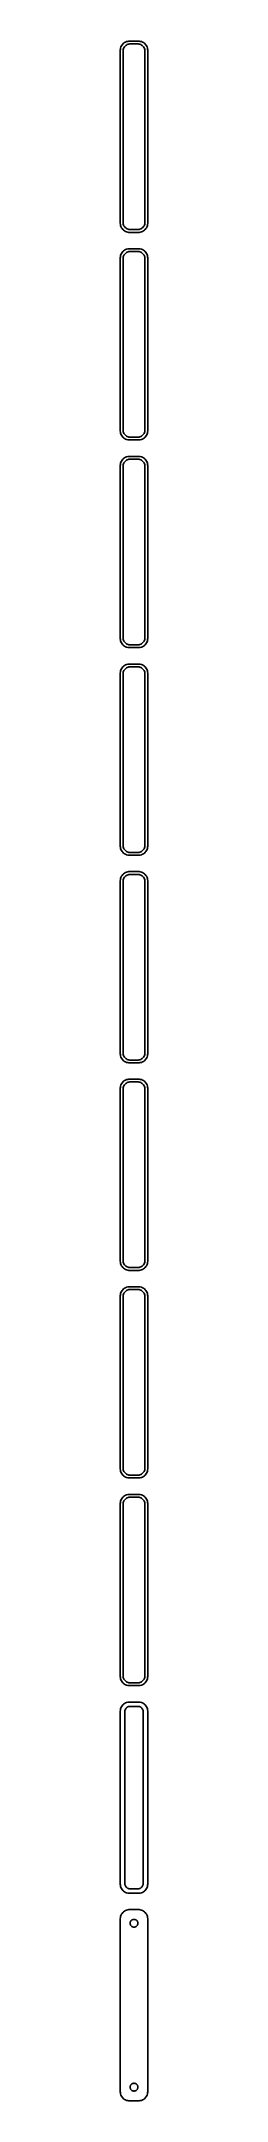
# Model space of a CAD drawing. Header units: metres. Extents: x -8 to 8, y 1088 to 2218.
import ezdxf

# ---------------------------------------------------------------- set-up
doc = ezdxf.new("R2010")
doc.units = ezdxf.units.M

msp = doc.modelspace()

# ---------------------------------------------------------------- linework, layer by layer
for p, q in [((-6.14484, 2216.92), (-6.54507, 2216.44)), ((-5.68712, 2217.35), (-6.14484, 2216.92)), ((-5.17912, 2217.72), (-5.68712, 2217.35)), ((-4.62889, 2218.02), (-5.17912, 2217.72)), ((-4.04507, 2218.26), (-4.62889, 2218.02)), ((-3.4369, 2218.41), (-4.04507, 2218.26)), ((-3.70311, 2216.62), (-3.23605, 2216.8)), ((-2.81395, 2218.49), (-3.4369, 2218.41)), ((-3.23605, 2216.8), (-2.74951, 2216.93)), ((2.81395, 2218.49), (-2.81395, 2218.49)), ((-2.74951, 2216.93), (-2.25116, 2216.99)), ((-2.25116, 2216.99), (2.25116, 2216.99)), ((2.25116, 2216.99), (2.74951, 2216.93)), ((2.74951, 2216.93), (3.23605, 2216.8)), ((3.4369, 2218.41), (2.81395, 2218.49)), ((3.23605, 2216.8), (3.70311, 2216.62)), ((4.04507, 2218.26), (3.4369, 2218.41)), ((4.62889, 2218.02), (4.04507, 2218.26)), ((5.17912, 2217.72), (4.62889, 2218.02)), ((5.68712, 2217.35), (5.17912, 2217.72)), ((6.14484, 2216.92), (5.68712, 2217.35)), ((6.54507, 2216.44), (6.14484, 2216.92)), ((-7.46057, 2214.13), (-7.5, 2213.5)), ((-7.5, 2213.5), (-7.5, 2118.5)), ((-7.34291, 2214.74), (-7.46057, 2214.13)), ((-7.14888, 2215.34), (-7.34291, 2214.74)), ((-6.88153, 2215.91), (-7.14888, 2215.34)), ((-6.54507, 2216.44), (-6.88153, 2215.91)), ((-6, 2213), (-5.96844, 2213.5)), ((-6, 2119), (-6, 2213)), ((-5.96844, 2213.5), (-5.87433, 2213.99)), ((-5.87433, 2213.99), (-5.7191, 2214.47)), ((-5.7191, 2214.47), (-5.50522, 2214.93)), ((-5.50522, 2214.93), (-5.23605, 2215.35)), ((-5.23605, 2215.35), (-4.91586, 2215.74)), ((-4.91586, 2215.74), (-4.54968, 2216.08)), ((-4.54968, 2216.08), (-4.1433, 2216.38)), ((-4.1433, 2216.38), (-3.70311, 2216.62)), ((3.70311, 2216.62), (4.1433, 2216.38)), ((4.1433, 2216.38), (4.54968, 2216.08)), ((4.54968, 2216.08), (4.91586, 2215.74)), ((4.91586, 2215.74), (5.23605, 2215.35)), ((5.23605, 2215.35), (5.50522, 2214.93)), ((5.50522, 2214.93), (5.7191, 2214.47)), ((5.7191, 2214.47), (5.87433, 2213.99)), ((5.87433, 2213.99), (5.96844, 2213.5)), ((5.96844, 2213.5), (6, 2213)), ((6, 2213), (6, 2119)), ((6.88153, 2215.91), (6.54507, 2216.44)), ((7.14888, 2215.34), (6.88153, 2215.91)), ((7.34291, 2214.74), (7.14888, 2215.34)), ((7.46057, 2214.13), (7.34291, 2214.74)), ((7.5, 2213.5), (7.46057, 2214.13)), ((7.5, 2118.5), (7.5, 2213.5)), ((-7.5, 2118.5), (-7.46057, 2117.87)), ((-7.46057, 2117.87), (-7.34291, 2117.26)), ((-7.34291, 2117.26), (-7.14888, 2116.66)), ((-7.14888, 2116.66), (-6.88153, 2116.09)), ((-6.88153, 2116.09), (-6.54507, 2115.56)), ((-6.54507, 2115.56), (-6.14484, 2115.08)), ((-6.14484, 2115.08), (-5.68712, 2114.65)), ((-5.96844, 2118.5), (-6, 2119)), ((-5.87433, 2118.01), (-5.96844, 2118.5)), ((-5.7191, 2117.53), (-5.87433, 2118.01)), ((-5.50522, 2117.07), (-5.7191, 2117.53)), ((-5.23605, 2116.65), (-5.50522, 2117.07)), ((-4.91586, 2116.26), (-5.23605, 2116.65)), ((-4.54968, 2115.92), (-4.91586, 2116.26)), ((-4.1433, 2115.62), (-4.54968, 2115.92)), ((-3.70311, 2115.38), (-4.1433, 2115.62)), ((-3.23605, 2115.2), (-3.70311, 2115.38)), ((-2.74951, 2115.07), (-3.23605, 2115.2)), ((-2.25116, 2115.01), (-2.74951, 2115.07)), ((2.25116, 2115.01), (-2.25116, 2115.01)), ((2.74951, 2115.07), (2.25116, 2115.01)), ((3.23605, 2115.2), (2.74951, 2115.07)), ((3.70311, 2115.38), (3.23605, 2115.2)), ((4.1433, 2115.62), (3.70311, 2115.38)), ((4.54968, 2115.92), (4.1433, 2115.62)), ((4.91586, 2116.26), (4.54968, 2115.92)), ((5.23605, 2116.65), (4.91586, 2116.26)), ((5.50522, 2117.07), (5.23605, 2116.65)), ((5.7191, 2117.53), (5.50522, 2117.07)), ((5.68712, 2114.65), (6.14484, 2115.08)), ((5.87433, 2118.01), (5.7191, 2117.53)), ((5.96844, 2118.5), (5.87433, 2118.01)), ((6, 2119), (5.96844, 2118.5)), ((6.14484, 2115.08), (6.54507, 2115.56)), ((6.54507, 2115.56), (6.88153, 2116.09)), ((6.88153, 2116.09), (7.14888, 2116.66)), ((7.14888, 2116.66), (7.34291, 2117.26)), ((7.34291, 2117.26), (7.46057, 2117.87)), ((7.46057, 2117.87), (7.5, 2118.5)), ((-5.68712, 2114.65), (-5.17912, 2114.28)), ((-5.17912, 2103.72), (-5.68712, 2103.35)), ((-5.17912, 2114.28), (-4.62889, 2113.98)), ((-4.62889, 2104.02), (-5.17912, 2103.72)), ((-4.62889, 2113.98), (-4.04507, 2113.74)), ((-4.04507, 2104.26), (-4.62889, 2104.02)), ((-4.04507, 2113.74), (-3.4369, 2113.59)), ((-3.4369, 2104.41), (-4.04507, 2104.26)), ((-3.4369, 2113.59), (-2.81395, 2113.51)), ((-2.81395, 2104.49), (-3.4369, 2104.41)), ((-2.81395, 2113.51), (2.81395, 2113.51)), ((2.81395, 2104.49), (-2.81395, 2104.49)), ((2.81395, 2113.51), (3.4369, 2113.59)), ((3.4369, 2104.41), (2.81395, 2104.49)), ((3.4369, 2113.59), (4.04507, 2113.74)), ((4.04507, 2104.26), (3.4369, 2104.41)), ((4.04507, 2113.74), (4.62889, 2113.98)), ((4.62889, 2104.02), (4.04507, 2104.26)), ((4.62889, 2113.98), (5.17912, 2114.28)), ((5.17912, 2103.72), (4.62889, 2104.02)), ((5.17912, 2114.28), (5.68712, 2114.65)), ((5.68712, 2103.35), (5.17912, 2103.72)), ((-7.46057, 2100.13), (-7.5, 2099.5)), ((-7.5, 2099.5), (-7.5, 2004.5)), ((-7.34291, 2100.74), (-7.46057, 2100.13)), ((-7.14888, 2101.34), (-7.34291, 2100.74)), ((-6.88153, 2101.91), (-7.14888, 2101.34)), ((-6.54507, 2102.44), (-6.88153, 2101.91)), ((-6.14484, 2102.92), (-6.54507, 2102.44)), ((-5.68712, 2103.35), (-6.14484, 2102.92)), ((-6, 2099), (-5.96844, 2099.5)), ((-6, 2005), (-6, 2099)), ((-5.96844, 2099.5), (-5.87433, 2099.99)), ((-5.87433, 2099.99), (-5.7191, 2100.47)), ((-5.7191, 2100.47), (-5.50522, 2100.93)), ((-5.50522, 2100.93), (-5.23605, 2101.35)), ((-5.23605, 2101.35), (-4.91586, 2101.74)), ((-4.91586, 2101.74), (-4.54968, 2102.08)), ((-4.54968, 2102.08), (-4.1433, 2102.38)), ((-4.1433, 2102.38), (-3.70311, 2102.62)), ((-3.70311, 2102.62), (-3.23605, 2102.8)), ((-3.23605, 2102.8), (-2.74951, 2102.93)), ((-2.74951, 2102.93), (-2.25116, 2102.99)), ((-2.25116, 2102.99), (2.25116, 2102.99)), ((2.25116, 2102.99), (2.74951, 2102.93)), ((2.74951, 2102.93), (3.23605, 2102.8)), ((3.23605, 2102.8), (3.70311, 2102.62)), ((3.70311, 2102.62), (4.1433, 2102.38)), ((4.1433, 2102.38), (4.54968, 2102.08)), ((4.54968, 2102.08), (4.91586, 2101.74)), ((4.91586, 2101.74), (5.23605, 2101.35)), ((5.23605, 2101.35), (5.50522, 2100.93)), ((5.50522, 2100.93), (5.7191, 2100.47)), ((6.14484, 2102.92), (5.68712, 2103.35)), ((5.7191, 2100.47), (5.87433, 2099.99)), ((5.87433, 2099.99), (5.96844, 2099.5)), ((5.96844, 2099.5), (6, 2099)), ((6, 2099), (6, 2005)), ((6.54507, 2102.44), (6.14484, 2102.92)), ((6.88153, 2101.91), (6.54507, 2102.44)), ((7.14888, 2101.34), (6.88153, 2101.91)), ((7.34291, 2100.74), (7.14888, 2101.34)), ((7.46057, 2100.13), (7.34291, 2100.74)), ((7.5, 2099.5), (7.46057, 2100.13)), ((7.5, 2004.5), (7.5, 2099.5)), ((-7.5, 2004.5), (-7.46057, 2003.87)), ((-7.46057, 2003.87), (-7.34291, 2003.26)), ((-7.34291, 2003.26), (-7.14888, 2002.66)), ((-7.14888, 2002.66), (-6.88153, 2002.09)), ((-6.88153, 2002.09), (-6.54507, 2001.56)), ((-5.96844, 2004.5), (-6, 2005)), ((-5.87433, 2004.01), (-5.96844, 2004.5)), ((-5.7191, 2003.53), (-5.87433, 2004.01)), ((-5.50522, 2003.07), (-5.7191, 2003.53)), ((-5.23605, 2002.65), (-5.50522, 2003.07)), ((-4.91586, 2002.26), (-5.23605, 2002.65)), ((-4.54968, 2001.92), (-4.91586, 2002.26)), ((-4.1433, 2001.62), (-4.54968, 2001.92)), ((4.54968, 2001.92), (4.1433, 2001.62)), ((4.91586, 2002.26), (4.54968, 2001.92)), ((5.23605, 2002.65), (4.91586, 2002.26)), ((5.50522, 2003.07), (5.23605, 2002.65)), ((5.7191, 2003.53), (5.50522, 2003.07)), ((5.87433, 2004.01), (5.7191, 2003.53)), ((5.96844, 2004.5), (5.87433, 2004.01)), ((6, 2005), (5.96844, 2004.5)), ((6.54507, 2001.56), (6.88153, 2002.09)), ((6.88153, 2002.09), (7.14888, 2002.66)), ((7.14888, 2002.66), (7.34291, 2003.26)), ((7.34291, 2003.26), (7.46057, 2003.87)), ((7.46057, 2003.87), (7.5, 2004.5)), ((-6.54507, 2001.56), (-6.14484, 2001.08)), ((-6.14484, 2001.08), (-5.68712, 2000.65)), ((-5.68712, 2000.65), (-5.17912, 2000.28)), ((-5.17912, 2000.28), (-4.62889, 1999.98)), ((-4.62889, 1999.98), (-4.04507, 1999.74)), ((-3.70311, 2001.38), (-4.1433, 2001.62)), ((-4.04507, 1999.74), (-3.4369, 1999.59)), ((-3.23605, 2001.2), (-3.70311, 2001.38)), ((-3.4369, 1999.59), (-2.81395, 1999.51)), ((-2.74951, 2001.07), (-3.23605, 2001.2)), ((-2.81395, 1999.51), (2.81395, 1999.51)), ((-2.25116, 2001.01), (-2.74951, 2001.07)), ((2.25116, 2001.01), (-2.25116, 2001.01)), ((2.74951, 2001.07), (2.25116, 2001.01)), ((3.23605, 2001.2), (2.74951, 2001.07)), ((2.81395, 1999.51), (3.4369, 1999.59)), ((3.70311, 2001.38), (3.23605, 2001.2)), ((3.4369, 1999.59), (4.04507, 1999.74)), ((4.1433, 2001.62), (3.70311, 2001.38)), ((4.04507, 1999.74), (4.62889, 1999.98)), ((4.62889, 1999.98), (5.17912, 2000.28)), ((5.17912, 2000.28), (5.68712, 2000.65)), ((5.68712, 2000.65), (6.14484, 2001.08)), ((6.14484, 2001.08), (6.54507, 2001.56)), ((-7.46057, 1986.13), (-7.5, 1985.5)), ((-7.5, 1985.5), (-7.5, 1890.5)), ((-7.34291, 1986.74), (-7.46057, 1986.13)), ((-7.14888, 1987.34), (-7.34291, 1986.74)), ((-6.88153, 1987.91), (-7.14888, 1987.34)), ((-6.54507, 1988.44), (-6.88153, 1987.91)), ((-6.14484, 1988.92), (-6.54507, 1988.44)), ((-5.68712, 1989.35), (-6.14484, 1988.92)), ((-6, 1985), (-5.96844, 1985.5)), ((-6, 1891), (-6, 1985)), ((-5.96844, 1985.5), (-5.87433, 1985.99)), ((-5.87433, 1985.99), (-5.7191, 1986.47)), ((-5.7191, 1986.47), (-5.50522, 1986.93)), ((-5.17912, 1989.72), (-5.68712, 1989.35)), ((-5.50522, 1986.93), (-5.23605, 1987.35)), ((-5.23605, 1987.35), (-4.91586, 1987.74)), ((-4.62889, 1990.02), (-5.17912, 1989.72)), ((-4.91586, 1987.74), (-4.54968, 1988.08)), ((-4.04507, 1990.26), (-4.62889, 1990.02)), ((-4.54968, 1988.08), (-4.1433, 1988.38)), ((-4.1433, 1988.38), (-3.70311, 1988.62)), ((-3.4369, 1990.41), (-4.04507, 1990.26)), ((-3.70311, 1988.62), (-3.23605, 1988.8)), ((-2.81395, 1990.49), (-3.4369, 1990.41)), ((-3.23605, 1988.8), (-2.74951, 1988.93)), ((2.81395, 1990.49), (-2.81395, 1990.49)), ((-2.74951, 1988.93), (-2.25116, 1988.99)), ((-2.25116, 1988.99), (2.25116, 1988.99)), ((2.25116, 1988.99), (2.74951, 1988.93)), ((2.74951, 1988.93), (3.23605, 1988.8)), ((3.4369, 1990.41), (2.81395, 1990.49)), ((3.23605, 1988.8), (3.70311, 1988.62)), ((4.04507, 1990.26), (3.4369, 1990.41)), ((3.70311, 1988.62), (4.1433, 1988.38)), ((4.62889, 1990.02), (4.04507, 1990.26)), ((4.1433, 1988.38), (4.54968, 1988.08)), ((4.54968, 1988.08), (4.91586, 1987.74)), ((5.17912, 1989.72), (4.62889, 1990.02)), ((4.91586, 1987.74), (5.23605, 1987.35)), ((5.68712, 1989.35), (5.17912, 1989.72)), ((5.23605, 1987.35), (5.50522, 1986.93)), ((5.50522, 1986.93), (5.7191, 1986.47)), ((6.14484, 1988.92), (5.68712, 1989.35)), ((5.7191, 1986.47), (5.87433, 1985.99)), ((5.87433, 1985.99), (5.96844, 1985.5)), ((5.96844, 1985.5), (6, 1985)), ((6, 1985), (6, 1891)), ((6.54507, 1988.44), (6.14484, 1988.92)), ((6.88153, 1987.91), (6.54507, 1988.44)), ((7.14888, 1987.34), (6.88153, 1987.91)), ((7.34291, 1986.74), (7.14888, 1987.34)), ((7.46057, 1986.13), (7.34291, 1986.74)), ((7.5, 1985.5), (7.46057, 1986.13)), ((7.5, 1890.5), (7.5, 1985.5)), ((-7.5, 1890.5), (-7.46057, 1889.87)), ((-7.46057, 1889.87), (-7.34291, 1889.26)), ((-7.34291, 1889.26), (-7.14888, 1888.66)), ((-5.96844, 1890.5), (-6, 1891)), ((-5.87433, 1890.01), (-5.96844, 1890.5)), ((-5.7191, 1889.53), (-5.87433, 1890.01)), ((-5.50522, 1889.07), (-5.7191, 1889.53)), ((-5.23605, 1888.65), (-5.50522, 1889.07)), ((5.50522, 1889.07), (5.23605, 1888.65)), ((5.7191, 1889.53), (5.50522, 1889.07)), ((5.87433, 1890.01), (5.7191, 1889.53)), ((5.96844, 1890.5), (5.87433, 1890.01)), ((6, 1891), (5.96844, 1890.5)), ((7.14888, 1888.66), (7.34291, 1889.26)), ((7.34291, 1889.26), (7.46057, 1889.87)), ((7.46057, 1889.87), (7.5, 1890.5)), ((-7.14888, 1888.66), (-6.88153, 1888.09)), ((-6.88153, 1888.09), (-6.54507, 1887.56)), ((-6.54507, 1887.56), (-6.14484, 1887.08)), ((-6.14484, 1887.08), (-5.68712, 1886.65)), ((-5.68712, 1886.65), (-5.17912, 1886.28)), ((-4.91586, 1888.26), (-5.23605, 1888.65)), ((-5.17912, 1886.28), (-4.62889, 1885.98)), ((-4.54968, 1887.92), (-4.91586, 1888.26)), ((-4.62889, 1885.98), (-4.04507, 1885.74)), ((-4.1433, 1887.62), (-4.54968, 1887.92)), ((-3.70311, 1887.38), (-4.1433, 1887.62)), ((-4.04507, 1885.74), (-3.4369, 1885.59)), ((-3.23605, 1887.2), (-3.70311, 1887.38)), ((-3.4369, 1885.59), (-2.81395, 1885.51)), ((-2.74951, 1887.07), (-3.23605, 1887.2)), ((-2.81395, 1885.51), (2.81395, 1885.51)), ((-2.25116, 1887.01), (-2.74951, 1887.07)), ((2.25116, 1887.01), (-2.25116, 1887.01)), ((2.74951, 1887.07), (2.25116, 1887.01)), ((3.23605, 1887.2), (2.74951, 1887.07)), ((2.81395, 1885.51), (3.4369, 1885.59)), ((3.70311, 1887.38), (3.23605, 1887.2)), ((3.4369, 1885.59), (4.04507, 1885.74)), ((4.1433, 1887.62), (3.70311, 1887.38)), ((4.04507, 1885.74), (4.62889, 1885.98)), ((4.54968, 1887.92), (4.1433, 1887.62)), ((4.91586, 1888.26), (4.54968, 1887.92)), ((4.62889, 1885.98), (5.17912, 1886.28)), ((5.23605, 1888.65), (4.91586, 1888.26)), ((5.17912, 1886.28), (5.68712, 1886.65)), ((5.68712, 1886.65), (6.14484, 1887.08)), ((6.14484, 1887.08), (6.54507, 1887.56)), ((6.54507, 1887.56), (6.88153, 1888.09)), ((6.88153, 1888.09), (7.14888, 1888.66)), ((-7.46057, 1872.13), (-7.5, 1871.5)), ((-7.5, 1871.5), (-7.5, 1776.5)), ((-7.34291, 1872.74), (-7.46057, 1872.13)), ((-7.14888, 1873.34), (-7.34291, 1872.74)), ((-6.88153, 1873.91), (-7.14888, 1873.34)), ((-6.54507, 1874.44), (-6.88153, 1873.91)), ((-6.14484, 1874.92), (-6.54507, 1874.44)), ((-5.68712, 1875.35), (-6.14484, 1874.92)), ((-6, 1871), (-5.96844, 1871.5)), ((-6, 1777), (-6, 1871)), ((-5.96844, 1871.5), (-5.87433, 1871.99)), ((-5.87433, 1871.99), (-5.7191, 1872.47)), ((-5.7191, 1872.47), (-5.50522, 1872.93)), ((-5.17912, 1875.72), (-5.68712, 1875.35)), ((-5.50522, 1872.93), (-5.23605, 1873.35)), ((-5.23605, 1873.35), (-4.91586, 1873.74)), ((-4.62889, 1876.02), (-5.17912, 1875.72)), ((-4.91586, 1873.74), (-4.54968, 1874.08)), ((-4.04507, 1876.26), (-4.62889, 1876.02)), ((-4.54968, 1874.08), (-4.1433, 1874.38)), ((-4.1433, 1874.38), (-3.70311, 1874.62)), ((-3.4369, 1876.41), (-4.04507, 1876.26)), ((-3.70311, 1874.62), (-3.23605, 1874.8)), ((-2.81395, 1876.49), (-3.4369, 1876.41)), ((-3.23605, 1874.8), (-2.74951, 1874.93)), ((2.81395, 1876.49), (-2.81395, 1876.49)), ((-2.74951, 1874.93), (-2.25116, 1874.99)), ((-2.25116, 1874.99), (2.25116, 1874.99)), ((2.25116, 1874.99), (2.74951, 1874.93)), ((2.74951, 1874.93), (3.23605, 1874.8)), ((3.4369, 1876.41), (2.81395, 1876.49)), ((3.23605, 1874.8), (3.70311, 1874.62)), ((4.04507, 1876.26), (3.4369, 1876.41)), ((3.70311, 1874.62), (4.1433, 1874.38)), ((4.62889, 1876.02), (4.04507, 1876.26)), ((4.1433, 1874.38), (4.54968, 1874.08)), ((4.54968, 1874.08), (4.91586, 1873.74)), ((5.17912, 1875.72), (4.62889, 1876.02)), ((4.91586, 1873.74), (5.23605, 1873.35)), ((5.68712, 1875.35), (5.17912, 1875.72)), ((5.23605, 1873.35), (5.50522, 1872.93)), ((5.50522, 1872.93), (5.7191, 1872.47)), ((6.14484, 1874.92), (5.68712, 1875.35)), ((5.7191, 1872.47), (5.87433, 1871.99)), ((5.87433, 1871.99), (5.96844, 1871.5)), ((5.96844, 1871.5), (6, 1871)), ((6, 1871), (6, 1777)), ((6.54507, 1874.44), (6.14484, 1874.92)), ((6.88153, 1873.91), (6.54507, 1874.44)), ((7.14888, 1873.34), (6.88153, 1873.91)), ((7.34291, 1872.74), (7.14888, 1873.34)), ((7.46057, 1872.13), (7.34291, 1872.74)), ((7.5, 1871.5), (7.46057, 1872.13)), ((7.5, 1776.5), (7.5, 1871.5)), ((-7.5, 1776.5), (-7.46057, 1775.87)), ((-7.46057, 1775.87), (-7.34291, 1775.26)), ((-5.96844, 1776.5), (-6, 1777)), ((-5.87433, 1776.01), (-5.96844, 1776.5)), ((-5.7191, 1775.53), (-5.87433, 1776.01)), ((5.87433, 1776.01), (5.7191, 1775.53)), ((5.96844, 1776.5), (5.87433, 1776.01)), ((6, 1777), (5.96844, 1776.5)), ((7.34291, 1775.26), (7.46057, 1775.87)), ((7.46057, 1775.87), (7.5, 1776.5)), ((-7.34291, 1775.26), (-7.14888, 1774.66)), ((-7.14888, 1774.66), (-6.88153, 1774.09)), ((-6.88153, 1774.09), (-6.54507, 1773.56)), ((-6.54507, 1773.56), (-6.14484, 1773.08)), ((-6.14484, 1773.08), (-5.68712, 1772.65)), ((-5.50522, 1775.07), (-5.7191, 1775.53)), ((-5.68712, 1772.65), (-5.17912, 1772.28)), ((-5.23605, 1774.65), (-5.50522, 1775.07)), ((-4.91586, 1774.26), (-5.23605, 1774.65)), ((-5.17912, 1772.28), (-4.62889, 1771.98)), ((-4.54968, 1773.92), (-4.91586, 1774.26)), ((-4.62889, 1771.98), (-4.04507, 1771.74)), ((-4.1433, 1773.62), (-4.54968, 1773.92)), ((-3.70311, 1773.38), (-4.1433, 1773.62)), ((-4.04507, 1771.74), (-3.4369, 1771.59)), ((-3.23605, 1773.2), (-3.70311, 1773.38)), ((-3.4369, 1771.59), (-2.81395, 1771.51)), ((-2.74951, 1773.07), (-3.23605, 1773.2)), ((-2.81395, 1771.51), (2.81395, 1771.51)), ((-2.25116, 1773.01), (-2.74951, 1773.07)), ((2.25116, 1773.01), (-2.25116, 1773.01)), ((2.74951, 1773.07), (2.25116, 1773.01)), ((3.23605, 1773.2), (2.74951, 1773.07)), ((2.81395, 1771.51), (3.4369, 1771.59)), ((3.70311, 1773.38), (3.23605, 1773.2)), ((3.4369, 1771.59), (4.04507, 1771.74)), ((4.1433, 1773.62), (3.70311, 1773.38)), ((4.04507, 1771.74), (4.62889, 1771.98)), ((4.54968, 1773.92), (4.1433, 1773.62)), ((4.91586, 1774.26), (4.54968, 1773.92)), ((4.62889, 1771.98), (5.17912, 1772.28)), ((5.23605, 1774.65), (4.91586, 1774.26)), ((5.17912, 1772.28), (5.68712, 1772.65)), ((5.50522, 1775.07), (5.23605, 1774.65)), ((5.7191, 1775.53), (5.50522, 1775.07)), ((5.68712, 1772.65), (6.14484, 1773.08)), ((6.14484, 1773.08), (6.54507, 1773.56)), ((6.54507, 1773.56), (6.88153, 1774.09)), ((6.88153, 1774.09), (7.14888, 1774.66)), ((7.14888, 1774.66), (7.34291, 1775.26)), ((-7.46057, 1758.13), (-7.5, 1757.5)), ((-7.5, 1757.5), (-7.5, 1662.5)), ((-7.34291, 1758.74), (-7.46057, 1758.13)), ((-7.14888, 1759.34), (-7.34291, 1758.74)), ((-6.88153, 1759.91), (-7.14888, 1759.34)), ((-6.54507, 1760.44), (-6.88153, 1759.91)), ((-6.14484, 1760.92), (-6.54507, 1760.44)), ((-5.68712, 1761.35), (-6.14484, 1760.92)), ((-6, 1757), (-5.96844, 1757.5)), ((-6, 1663), (-6, 1757)), ((-5.96844, 1757.5), (-5.87433, 1757.99)), ((-5.87433, 1757.99), (-5.7191, 1758.47)), ((-5.7191, 1758.47), (-5.50522, 1758.93)), ((-5.17912, 1761.72), (-5.68712, 1761.35)), ((-5.50522, 1758.93), (-5.23605, 1759.35)), ((-5.23605, 1759.35), (-4.91586, 1759.74)), ((-4.62889, 1762.02), (-5.17912, 1761.72)), ((-4.91586, 1759.74), (-4.54968, 1760.08)), ((-4.04507, 1762.26), (-4.62889, 1762.02)), ((-4.54968, 1760.08), (-4.1433, 1760.38)), ((-4.1433, 1760.38), (-3.70311, 1760.62)), ((-3.4369, 1762.41), (-4.04507, 1762.26)), ((-3.70311, 1760.62), (-3.23605, 1760.8)), ((-2.81395, 1762.49), (-3.4369, 1762.41)), ((-3.23605, 1760.8), (-2.74951, 1760.93)), ((2.81395, 1762.49), (-2.81395, 1762.49)), ((-2.74951, 1760.93), (-2.25116, 1760.99)), ((-2.25116, 1760.99), (2.25116, 1760.99)), ((2.25116, 1760.99), (2.74951, 1760.93)), ((2.74951, 1760.93), (3.23605, 1760.8)), ((3.4369, 1762.41), (2.81395, 1762.49)), ((3.23605, 1760.8), (3.70311, 1760.62)), ((4.04507, 1762.26), (3.4369, 1762.41)), ((3.70311, 1760.62), (4.1433, 1760.38)), ((4.62889, 1762.02), (4.04507, 1762.26)), ((4.1433, 1760.38), (4.54968, 1760.08)), ((4.54968, 1760.08), (4.91586, 1759.74)), ((5.17912, 1761.72), (4.62889, 1762.02)), ((4.91586, 1759.74), (5.23605, 1759.35)), ((5.68712, 1761.35), (5.17912, 1761.72)), ((5.23605, 1759.35), (5.50522, 1758.93)), ((5.50522, 1758.93), (5.7191, 1758.47)), ((6.14484, 1760.92), (5.68712, 1761.35)), ((5.7191, 1758.47), (5.87433, 1757.99)), ((5.87433, 1757.99), (5.96844, 1757.5)), ((5.96844, 1757.5), (6, 1757)), ((6, 1757), (6, 1663)), ((6.54507, 1760.44), (6.14484, 1760.92)), ((6.88153, 1759.91), (6.54507, 1760.44)), ((7.14888, 1759.34), (6.88153, 1759.91)), ((7.34291, 1758.74), (7.14888, 1759.34)), ((7.46057, 1758.13), (7.34291, 1758.74)), ((7.5, 1757.5), (7.46057, 1758.13)), ((7.5, 1662.5), (7.5, 1757.5)), ((-5.96844, 1662.5), (-6, 1663)), ((6, 1663), (5.96844, 1662.5)), ((-7.5, 1662.5), (-7.46057, 1661.87)), ((-7.46057, 1661.87), (-7.34291, 1661.26)), ((-7.34291, 1661.26), (-7.14888, 1660.66)), ((-7.14888, 1660.66), (-6.88153, 1660.09)), ((-6.88153, 1660.09), (-6.54507, 1659.56)), ((-6.54507, 1659.56), (-6.14484, 1659.08)), ((-6.14484, 1659.08), (-5.68712, 1658.65)), ((-5.87433, 1662.01), (-5.96844, 1662.5)), ((-5.7191, 1661.53), (-5.87433, 1662.01)), ((-5.50522, 1661.07), (-5.7191, 1661.53)), ((-5.68712, 1658.65), (-5.17912, 1658.28)), ((-5.23605, 1660.65), (-5.50522, 1661.07)), ((-4.91586, 1660.26), (-5.23605, 1660.65)), ((-5.17912, 1658.28), (-4.62889, 1657.98)), ((-4.54968, 1659.92), (-4.91586, 1660.26)), ((-4.62889, 1657.98), (-4.04507, 1657.74)), ((-4.1433, 1659.62), (-4.54968, 1659.92)), ((-3.70311, 1659.38), (-4.1433, 1659.62)), ((-4.04507, 1657.74), (-3.4369, 1657.59)), ((-3.23605, 1659.2), (-3.70311, 1659.38)), ((-3.4369, 1657.59), (-2.81395, 1657.51)), ((-2.74951, 1659.07), (-3.23605, 1659.2)), ((-2.81395, 1657.51), (2.81395, 1657.51)), ((-2.25116, 1659.01), (-2.74951, 1659.07)), ((2.25116, 1659.01), (-2.25116, 1659.01)), ((2.74951, 1659.07), (2.25116, 1659.01)), ((3.23605, 1659.2), (2.74951, 1659.07)), ((2.81395, 1657.51), (3.4369, 1657.59)), ((3.70311, 1659.38), (3.23605, 1659.2)), ((3.4369, 1657.59), (4.04507, 1657.74)), ((4.1433, 1659.62), (3.70311, 1659.38)), ((4.04507, 1657.74), (4.62889, 1657.98)), ((4.54968, 1659.92), (4.1433, 1659.62)), ((4.91586, 1660.26), (4.54968, 1659.92)), ((4.62889, 1657.98), (5.17912, 1658.28)), ((5.23605, 1660.65), (4.91586, 1660.26)), ((5.17912, 1658.28), (5.68712, 1658.65)), ((5.50522, 1661.07), (5.23605, 1660.65)), ((5.7191, 1661.53), (5.50522, 1661.07)), ((5.68712, 1658.65), (6.14484, 1659.08)), ((5.87433, 1662.01), (5.7191, 1661.53)), ((5.96844, 1662.5), (5.87433, 1662.01)), ((6.14484, 1659.08), (6.54507, 1659.56)), ((6.54507, 1659.56), (6.88153, 1660.09)), ((6.88153, 1660.09), (7.14888, 1660.66)), ((7.14888, 1660.66), (7.34291, 1661.26)), ((7.34291, 1661.26), (7.46057, 1661.87)), ((7.46057, 1661.87), (7.5, 1662.5)), ((-7.46057, 1644.13), (-7.5, 1643.5)), ((-7.5, 1643.5), (-7.5, 1548.5)), ((-7.34291, 1644.74), (-7.46057, 1644.13)), ((-7.14888, 1645.34), (-7.34291, 1644.74)), ((-6.88153, 1645.91), (-7.14888, 1645.34)), ((-6.54507, 1646.44), (-6.88153, 1645.91)), ((-6.14484, 1646.92), (-6.54507, 1646.44)), ((-5.68712, 1647.35), (-6.14484, 1646.92)), ((-6, 1643), (-5.96844, 1643.5)), ((-6, 1549), (-6, 1643)), ((-5.96844, 1643.5), (-5.87433, 1643.99)), ((-5.87433, 1643.99), (-5.7191, 1644.47)), ((-5.7191, 1644.47), (-5.50522, 1644.93)), ((-5.17912, 1647.72), (-5.68712, 1647.35)), ((-5.50522, 1644.93), (-5.23605, 1645.35)), ((-5.23605, 1645.35), (-4.91586, 1645.74)), ((-4.62889, 1648.02), (-5.17912, 1647.72)), ((-4.91586, 1645.74), (-4.54968, 1646.08)), ((-4.04507, 1648.26), (-4.62889, 1648.02)), ((-4.54968, 1646.08), (-4.1433, 1646.38)), ((-4.1433, 1646.38), (-3.70311, 1646.62)), ((-3.4369, 1648.41), (-4.04507, 1648.26)), ((-3.70311, 1646.62), (-3.23605, 1646.8)), ((-2.81395, 1648.49), (-3.4369, 1648.41)), ((-3.23605, 1646.8), (-2.74951, 1646.93)), ((2.81395, 1648.49), (-2.81395, 1648.49)), ((-2.74951, 1646.93), (-2.25116, 1646.99)), ((-2.25116, 1646.99), (2.25116, 1646.99)), ((2.25116, 1646.99), (2.74951, 1646.93)), ((2.74951, 1646.93), (3.23605, 1646.8)), ((3.4369, 1648.41), (2.81395, 1648.49)), ((3.23605, 1646.8), (3.70311, 1646.62)), ((4.04507, 1648.26), (3.4369, 1648.41)), ((3.70311, 1646.62), (4.1433, 1646.38)), ((4.62889, 1648.02), (4.04507, 1648.26)), ((4.1433, 1646.38), (4.54968, 1646.08)), ((4.54968, 1646.08), (4.91586, 1645.74)), ((5.17912, 1647.72), (4.62889, 1648.02)), ((4.91586, 1645.74), (5.23605, 1645.35)), ((5.68712, 1647.35), (5.17912, 1647.72)), ((5.23605, 1645.35), (5.50522, 1644.93)), ((5.50522, 1644.93), (5.7191, 1644.47)), ((6.14484, 1646.92), (5.68712, 1647.35)), ((5.7191, 1644.47), (5.87433, 1643.99)), ((5.87433, 1643.99), (5.96844, 1643.5)), ((5.96844, 1643.5), (6, 1643)), ((6, 1643), (6, 1549)), ((6.54507, 1646.44), (6.14484, 1646.92)), ((6.88153, 1645.91), (6.54507, 1646.44)), ((7.14888, 1645.34), (6.88153, 1645.91)), ((7.34291, 1644.74), (7.14888, 1645.34)), ((7.46057, 1644.13), (7.34291, 1644.74)), ((7.5, 1643.5), (7.46057, 1644.13)), ((7.5, 1548.5), (7.5, 1643.5)), ((-7.5, 1548.5), (-7.46057, 1547.87)), ((-7.46057, 1547.87), (-7.34291, 1547.26)), ((-7.34291, 1547.26), (-7.14888, 1546.66)), ((-7.14888, 1546.66), (-6.88153, 1546.09)), ((-6.88153, 1546.09), (-6.54507, 1545.56)), ((-6.54507, 1545.56), (-6.14484, 1545.08)), ((-6.14484, 1545.08), (-5.68712, 1544.65)), ((-5.96844, 1548.5), (-6, 1549)), ((-5.87433, 1548.01), (-5.96844, 1548.5)), ((-5.7191, 1547.53), (-5.87433, 1548.01)), ((-5.50522, 1547.07), (-5.7191, 1547.53)), ((-5.68712, 1544.65), (-5.17912, 1544.28)), ((-5.23605, 1546.65), (-5.50522, 1547.07)), ((-4.91586, 1546.26), (-5.23605, 1546.65)), ((-5.17912, 1544.28), (-4.62889, 1543.98)), ((-4.54968, 1545.92), (-4.91586, 1546.26)), ((-4.62889, 1543.98), (-4.04507, 1543.74)), ((-4.1433, 1545.62), (-4.54968, 1545.92)), ((-3.70311, 1545.38), (-4.1433, 1545.62)), ((-4.04507, 1543.74), (-3.4369, 1543.59)), ((-3.23605, 1545.2), (-3.70311, 1545.38)), ((-3.4369, 1543.59), (-2.81395, 1543.51)), ((-2.74951, 1545.07), (-3.23605, 1545.2)), ((-2.81395, 1543.51), (2.81395, 1543.51)), ((-2.25116, 1545.01), (-2.74951, 1545.07)), ((2.25116, 1545.01), (-2.25116, 1545.01)), ((2.74951, 1545.07), (2.25116, 1545.01)), ((3.23605, 1545.2), (2.74951, 1545.07)), ((2.81395, 1543.51), (3.4369, 1543.59)), ((3.70311, 1545.38), (3.23605, 1545.2)), ((3.4369, 1543.59), (4.04507, 1543.74)), ((4.1433, 1545.62), (3.70311, 1545.38)), ((4.04507, 1543.74), (4.62889, 1543.98)), ((4.54968, 1545.92), (4.1433, 1545.62)), ((4.91586, 1546.26), (4.54968, 1545.92)), ((4.62889, 1543.98), (5.17912, 1544.28)), ((5.23605, 1546.65), (4.91586, 1546.26)), ((5.17912, 1544.28), (5.68712, 1544.65)), ((5.50522, 1547.07), (5.23605, 1546.65)), ((5.7191, 1547.53), (5.50522, 1547.07)), ((5.68712, 1544.65), (6.14484, 1545.08)), ((5.87433, 1548.01), (5.7191, 1547.53)), ((5.96844, 1548.5), (5.87433, 1548.01)), ((6, 1549), (5.96844, 1548.5)), ((6.14484, 1545.08), (6.54507, 1545.56)), ((6.54507, 1545.56), (6.88153, 1546.09)), ((6.88153, 1546.09), (7.14888, 1546.66)), ((7.14888, 1546.66), (7.34291, 1547.26)), ((7.34291, 1547.26), (7.46057, 1547.87)), ((7.46057, 1547.87), (7.5, 1548.5)), ((-7.46057, 1530.13), (-7.5, 1529.5)), ((-7.5, 1529.5), (-7.5, 1434.5)), ((-7.34291, 1530.74), (-7.46057, 1530.13)), ((-7.14888, 1531.34), (-7.34291, 1530.74)), ((-6.88153, 1531.91), (-7.14888, 1531.34)), ((-6.54507, 1532.44), (-6.88153, 1531.91)), ((-6.14484, 1532.92), (-6.54507, 1532.44)), ((-5.68712, 1533.35), (-6.14484, 1532.92)), ((-6, 1529), (-5.96844, 1529.5)), ((-6, 1435), (-6, 1529)), ((-5.96844, 1529.5), (-5.87433, 1529.99)), ((-5.87433, 1529.99), (-5.7191, 1530.47)), ((-5.7191, 1530.47), (-5.50522, 1530.93)), ((-5.17912, 1533.72), (-5.68712, 1533.35)), ((-5.50522, 1530.93), (-5.23605, 1531.35)), ((-5.23605, 1531.35), (-4.91586, 1531.74)), ((-4.62889, 1534.02), (-5.17912, 1533.72)), ((-4.91586, 1531.74), (-4.54968, 1532.08)), ((-4.04507, 1534.26), (-4.62889, 1534.02)), ((-4.54968, 1532.08), (-4.1433, 1532.38)), ((-4.1433, 1532.38), (-3.70311, 1532.62)), ((-3.4369, 1534.41), (-4.04507, 1534.26)), ((-3.70311, 1532.62), (-3.23605, 1532.8)), ((-2.81395, 1534.49), (-3.4369, 1534.41)), ((-3.23605, 1532.8), (-2.74951, 1532.93)), ((2.81395, 1534.49), (-2.81395, 1534.49)), ((-2.74951, 1532.93), (-2.25116, 1532.99)), ((-2.25116, 1532.99), (2.25116, 1532.99)), ((2.25116, 1532.99), (2.74951, 1532.93)), ((2.74951, 1532.93), (3.23605, 1532.8)), ((3.4369, 1534.41), (2.81395, 1534.49)), ((3.23605, 1532.8), (3.70311, 1532.62)), ((4.04507, 1534.26), (3.4369, 1534.41)), ((3.70311, 1532.62), (4.1433, 1532.38)), ((4.62889, 1534.02), (4.04507, 1534.26)), ((4.1433, 1532.38), (4.54968, 1532.08)), ((4.54968, 1532.08), (4.91586, 1531.74)), ((5.17912, 1533.72), (4.62889, 1534.02)), ((4.91586, 1531.74), (5.23605, 1531.35)), ((5.68712, 1533.35), (5.17912, 1533.72)), ((5.23605, 1531.35), (5.50522, 1530.93)), ((5.50522, 1530.93), (5.7191, 1530.47)), ((6.14484, 1532.92), (5.68712, 1533.35)), ((5.7191, 1530.47), (5.87433, 1529.99)), ((5.87433, 1529.99), (5.96844, 1529.5)), ((5.96844, 1529.5), (6, 1529)), ((6, 1529), (6, 1435)), ((6.54507, 1532.44), (6.14484, 1532.92)), ((6.88153, 1531.91), (6.54507, 1532.44)), ((7.14888, 1531.34), (6.88153, 1531.91)), ((7.34291, 1530.74), (7.14888, 1531.34)), ((7.46057, 1530.13), (7.34291, 1530.74)), ((7.5, 1529.5), (7.46057, 1530.13)), ((7.5, 1434.5), (7.5, 1529.5)), ((-7.5, 1434.5), (-7.46057, 1433.87)), ((-7.46057, 1433.87), (-7.34291, 1433.26)), ((-7.34291, 1433.26), (-7.14888, 1432.66)), ((-7.14888, 1432.66), (-6.88153, 1432.09)), ((-6.88153, 1432.09), (-6.54507, 1431.56)), ((-6.54507, 1431.56), (-6.14484, 1431.08)), ((-6.14484, 1431.08), (-5.68712, 1430.65)), ((-5.96844, 1434.5), (-6, 1435)), ((-5.87433, 1434.01), (-5.96844, 1434.5)), ((-5.7191, 1433.53), (-5.87433, 1434.01)), ((-5.50522, 1433.07), (-5.7191, 1433.53)), ((-5.68712, 1430.65), (-5.17912, 1430.28)), ((-5.23605, 1432.65), (-5.50522, 1433.07)), ((-4.91586, 1432.26), (-5.23605, 1432.65)), ((-5.17912, 1430.28), (-4.62889, 1429.98)), ((-4.54968, 1431.92), (-4.91586, 1432.26)), ((-4.62889, 1429.98), (-4.04507, 1429.74)), ((-4.1433, 1431.62), (-4.54968, 1431.92)), ((-3.70311, 1431.38), (-4.1433, 1431.62)), ((-4.04507, 1429.74), (-3.4369, 1429.59)), ((-3.23605, 1431.2), (-3.70311, 1431.38)), ((-3.4369, 1429.59), (-2.81395, 1429.51)), ((-2.74951, 1431.07), (-3.23605, 1431.2)), ((-2.81395, 1429.51), (2.81395, 1429.51)), ((-2.25116, 1431.01), (-2.74951, 1431.07)), ((2.25116, 1431.01), (-2.25116, 1431.01)), ((2.74951, 1431.07), (2.25116, 1431.01)), ((3.23605, 1431.2), (2.74951, 1431.07)), ((2.81395, 1429.51), (3.4369, 1429.59)), ((3.70311, 1431.38), (3.23605, 1431.2)), ((3.4369, 1429.59), (4.04507, 1429.74)), ((4.1433, 1431.62), (3.70311, 1431.38)), ((4.04507, 1429.74), (4.62889, 1429.98)), ((4.54968, 1431.92), (4.1433, 1431.62)), ((4.91586, 1432.26), (4.54968, 1431.92)), ((4.62889, 1429.98), (5.17912, 1430.28)), ((5.23605, 1432.65), (4.91586, 1432.26)), ((5.17912, 1430.28), (5.68712, 1430.65)), ((5.50522, 1433.07), (5.23605, 1432.65)), ((5.7191, 1433.53), (5.50522, 1433.07)), ((5.68712, 1430.65), (6.14484, 1431.08)), ((5.87433, 1434.01), (5.7191, 1433.53)), ((5.96844, 1434.5), (5.87433, 1434.01)), ((6, 1435), (5.96844, 1434.5)), ((6.14484, 1431.08), (6.54507, 1431.56)), ((6.54507, 1431.56), (6.88153, 1432.09)), ((6.88153, 1432.09), (7.14888, 1432.66)), ((7.14888, 1432.66), (7.34291, 1433.26)), ((7.34291, 1433.26), (7.46057, 1433.87)), ((7.46057, 1433.87), (7.5, 1434.5)), ((-7.46057, 1416.13), (-7.5, 1415.5)), ((-7.5, 1415.5), (-7.5, 1320.5)), ((-7.34291, 1416.74), (-7.46057, 1416.13)), ((-7.14888, 1417.34), (-7.34291, 1416.74)), ((-6.88153, 1417.91), (-7.14888, 1417.34)), ((-6.54507, 1418.44), (-6.88153, 1417.91)), ((-6.14484, 1418.92), (-6.54507, 1418.44)), ((-5.68712, 1419.35), (-6.14484, 1418.92)), ((-6, 1415), (-5.96844, 1415.5)), ((-6, 1321), (-6, 1415)), ((-5.96844, 1415.5), (-5.87433, 1415.99)), ((-5.87433, 1415.99), (-5.7191, 1416.47)), ((-5.7191, 1416.47), (-5.50522, 1416.93)), ((-5.17912, 1419.72), (-5.68712, 1419.35)), ((-5.50522, 1416.93), (-5.23605, 1417.35)), ((-5.23605, 1417.35), (-4.91586, 1417.74)), ((-4.62889, 1420.02), (-5.17912, 1419.72)), ((-4.91586, 1417.74), (-4.54968, 1418.08)), ((-4.04507, 1420.26), (-4.62889, 1420.02)), ((-4.54968, 1418.08), (-4.1433, 1418.38)), ((-4.1433, 1418.38), (-3.70311, 1418.62)), ((-3.4369, 1420.41), (-4.04507, 1420.26)), ((-3.70311, 1418.62), (-3.23605, 1418.8)), ((-2.81395, 1420.49), (-3.4369, 1420.41)), ((-3.23605, 1418.8), (-2.74951, 1418.93)), ((2.81395, 1420.49), (-2.81395, 1420.49)), ((-2.74951, 1418.93), (-2.25116, 1418.99)), ((-2.25116, 1418.99), (2.25116, 1418.99)), ((2.25116, 1418.99), (2.74951, 1418.93)), ((2.74951, 1418.93), (3.23605, 1418.8)), ((3.4369, 1420.41), (2.81395, 1420.49)), ((3.23605, 1418.8), (3.70311, 1418.62)), ((4.04507, 1420.26), (3.4369, 1420.41)), ((3.70311, 1418.62), (4.1433, 1418.38)), ((4.62889, 1420.02), (4.04507, 1420.26)), ((4.1433, 1418.38), (4.54968, 1418.08)), ((4.54968, 1418.08), (4.91586, 1417.74)), ((5.17912, 1419.72), (4.62889, 1420.02)), ((4.91586, 1417.74), (5.23605, 1417.35)), ((5.68712, 1419.35), (5.17912, 1419.72)), ((5.23605, 1417.35), (5.50522, 1416.93)), ((5.50522, 1416.93), (5.7191, 1416.47)), ((6.14484, 1418.92), (5.68712, 1419.35)), ((5.7191, 1416.47), (5.87433, 1415.99)), ((5.87433, 1415.99), (5.96844, 1415.5)), ((5.96844, 1415.5), (6, 1415)), ((6, 1415), (6, 1321)), ((6.54507, 1418.44), (6.14484, 1418.92)), ((6.88153, 1417.91), (6.54507, 1418.44)), ((7.14888, 1417.34), (6.88153, 1417.91)), ((7.34291, 1416.74), (7.14888, 1417.34)), ((7.46057, 1416.13), (7.34291, 1416.74)), ((7.5, 1415.5), (7.46057, 1416.13)), ((7.5, 1320.5), (7.5, 1415.5)), ((-7.5, 1320.5), (-7.46057, 1319.87)), ((-7.46057, 1319.87), (-7.34291, 1319.26)), ((-7.34291, 1319.26), (-7.14888, 1318.66)), ((-7.14888, 1318.66), (-6.88153, 1318.09)), ((-6.88153, 1318.09), (-6.54507, 1317.56)), ((-6.54507, 1317.56), (-6.14484, 1317.08)), ((-6.14484, 1317.08), (-5.68712, 1316.65)), ((-5.96844, 1320.5), (-6, 1321)), ((-5.87433, 1320.01), (-5.96844, 1320.5)), ((-5.7191, 1319.53), (-5.87433, 1320.01)), ((-5.50522, 1319.07), (-5.7191, 1319.53)), ((-5.68712, 1316.65), (-5.17912, 1316.28)), ((-5.23605, 1318.65), (-5.50522, 1319.07)), ((-4.91586, 1318.26), (-5.23605, 1318.65)), ((-5.17912, 1316.28), (-4.62889, 1315.98)), ((-4.54968, 1317.92), (-4.91586, 1318.26)), ((-4.62889, 1315.98), (-4.04507, 1315.74)), ((-4.1433, 1317.62), (-4.54968, 1317.92)), ((-3.70311, 1317.38), (-4.1433, 1317.62)), ((-4.04507, 1315.74), (-3.4369, 1315.59)), ((-3.23605, 1317.2), (-3.70311, 1317.38)), ((-3.4369, 1315.59), (-2.81395, 1315.51)), ((-2.74951, 1317.07), (-3.23605, 1317.2)), ((-2.81395, 1315.51), (2.81395, 1315.51)), ((-2.25116, 1317.01), (-2.74951, 1317.07)), ((2.25116, 1317.01), (-2.25116, 1317.01)), ((2.74951, 1317.07), (2.25116, 1317.01)), ((3.23605, 1317.2), (2.74951, 1317.07)), ((2.81395, 1315.51), (3.4369, 1315.59)), ((3.70311, 1317.38), (3.23605, 1317.2)), ((3.4369, 1315.59), (4.04507, 1315.74)), ((4.1433, 1317.62), (3.70311, 1317.38)), ((4.04507, 1315.74), (4.62889, 1315.98)), ((4.54968, 1317.92), (4.1433, 1317.62)), ((4.91586, 1318.26), (4.54968, 1317.92)), ((4.62889, 1315.98), (5.17912, 1316.28)), ((5.23605, 1318.65), (4.91586, 1318.26)), ((5.17912, 1316.28), (5.68712, 1316.65)), ((5.50522, 1319.07), (5.23605, 1318.65)), ((5.7191, 1319.53), (5.50522, 1319.07)), ((5.68712, 1316.65), (6.14484, 1317.08)), ((5.87433, 1320.01), (5.7191, 1319.53)), ((5.96844, 1320.5), (5.87433, 1320.01)), ((6, 1321), (5.96844, 1320.5)), ((6.14484, 1317.08), (6.54507, 1317.56)), ((6.54507, 1317.56), (6.88153, 1318.09)), ((6.88153, 1318.09), (7.14888, 1318.66)), ((7.14888, 1318.66), (7.34291, 1319.26)), ((7.34291, 1319.26), (7.46057, 1319.87)), ((7.46057, 1319.87), (7.5, 1320.5)), ((-7.46057, 1302.13), (-7.5, 1301.5)), ((-7.5, 1301.5), (-7.5, 1206.5)), ((-7.34291, 1302.74), (-7.46057, 1302.13)), ((-7.14888, 1303.34), (-7.34291, 1302.74)), ((-6.88153, 1303.91), (-7.14888, 1303.34)), ((-6.54507, 1304.44), (-6.88153, 1303.91)), ((-6.14484, 1304.92), (-6.54507, 1304.44)), ((-5.68712, 1305.35), (-6.14484, 1304.92)), ((-5.17912, 1305.72), (-5.68712, 1305.35)), ((-4.62889, 1306.02), (-5.17912, 1305.72)), ((-5.11292, 1301), (-5.08836, 1301.39)), ((-5.11292, 1207), (-5.11292, 1301)), ((-5.08836, 1301.39), (-5.01512, 1301.77)), ((-5.01512, 1301.77), (-4.89432, 1302.15)), ((-4.89432, 1302.15), (-4.72786, 1302.5)), ((-4.72786, 1302.5), (-4.5184, 1302.83)), ((-4.04507, 1306.26), (-4.62889, 1306.02)), ((-4.5184, 1302.83), (-4.26921, 1303.13)), ((-4.26921, 1303.13), (-3.98424, 1303.4)), ((-3.4369, 1306.41), (-4.04507, 1306.26)), ((-3.98424, 1303.4), (-3.66798, 1303.63)), ((-3.66798, 1303.63), (-3.32541, 1303.82)), ((-2.81395, 1306.49), (-3.4369, 1306.41)), ((-3.32541, 1303.82), (-2.96194, 1303.96)), ((-2.96194, 1303.96), (-2.5833, 1304.06)), ((2.81395, 1306.49), (-2.81395, 1306.49)), ((-2.5833, 1304.06), (-2.19545, 1304.11)), ((-2.19545, 1304.11), (2.19545, 1304.11)), ((2.19545, 1304.11), (2.5833, 1304.06)), ((2.5833, 1304.06), (2.96194, 1303.96)), ((3.4369, 1306.41), (2.81395, 1306.49)), ((2.96194, 1303.96), (3.32541, 1303.82)), ((3.32541, 1303.82), (3.66798, 1303.63)), ((4.04507, 1306.26), (3.4369, 1306.41)), ((3.66798, 1303.63), (3.98424, 1303.4)), ((3.98424, 1303.4), (4.26921, 1303.13)), ((4.62889, 1306.02), (4.04507, 1306.26)), ((4.26921, 1303.13), (4.5184, 1302.83)), ((4.5184, 1302.83), (4.72786, 1302.5)), ((5.17912, 1305.72), (4.62889, 1306.02)), ((4.72786, 1302.5), (4.89432, 1302.15)), ((4.89432, 1302.15), (5.01512, 1301.77)), ((5.01512, 1301.77), (5.08836, 1301.39)), ((5.08836, 1301.39), (5.11292, 1301)), ((5.11292, 1301), (5.11292, 1207)), ((5.68712, 1305.35), (5.17912, 1305.72)), ((6.14484, 1304.92), (5.68712, 1305.35)), ((6.54507, 1304.44), (6.14484, 1304.92)), ((6.88153, 1303.91), (6.54507, 1304.44)), ((7.14888, 1303.34), (6.88153, 1303.91)), ((7.34291, 1302.74), (7.14888, 1303.34)), ((7.46057, 1302.13), (7.34291, 1302.74)), ((7.5, 1301.5), (7.46057, 1302.13)), ((7.5, 1206.5), (7.5, 1301.5)), ((-7.5, 1206.5), (-7.46057, 1205.87)), ((-7.46057, 1205.87), (-7.34291, 1205.26)), ((-7.34291, 1205.26), (-7.14888, 1204.66)), ((-7.14888, 1204.66), (-6.88153, 1204.09)), ((-6.88153, 1204.09), (-6.54507, 1203.56)), ((-6.54507, 1203.56), (-6.14484, 1203.08)), ((-6.14484, 1203.08), (-5.68712, 1202.65)), ((-5.68712, 1202.65), (-5.17912, 1202.28)), ((-5.17912, 1202.28), (-4.62889, 1201.98)), ((-5.08836, 1206.61), (-5.11292, 1207)), ((-5.01512, 1206.23), (-5.08836, 1206.61)), ((-4.89432, 1205.85), (-5.01512, 1206.23)), ((-4.72786, 1205.5), (-4.89432, 1205.85)), ((-4.5184, 1205.17), (-4.72786, 1205.5)), ((-4.62889, 1201.98), (-4.04507, 1201.74)), ((-4.26921, 1204.87), (-4.5184, 1205.17)), ((-3.98424, 1204.6), (-4.26921, 1204.87)), ((-4.04507, 1201.74), (-3.4369, 1201.59)), ((-3.66798, 1204.37), (-3.98424, 1204.6)), ((-3.32541, 1204.18), (-3.66798, 1204.37)), ((-3.4369, 1201.59), (-2.81395, 1201.51)), ((-2.96194, 1204.04), (-3.32541, 1204.18)), ((-2.5833, 1203.94), (-2.96194, 1204.04)), ((-2.81395, 1201.51), (2.81395, 1201.51)), ((-2.19545, 1203.89), (-2.5833, 1203.94)), ((2.19545, 1203.89), (-2.19545, 1203.89)), ((2.5833, 1203.94), (2.19545, 1203.89)), ((2.96194, 1204.04), (2.5833, 1203.94)), ((2.81395, 1201.51), (3.4369, 1201.59)), ((3.32541, 1204.18), (2.96194, 1204.04)), ((3.66798, 1204.37), (3.32541, 1204.18)), ((3.4369, 1201.59), (4.04507, 1201.74)), ((3.98424, 1204.6), (3.66798, 1204.37)), ((4.26921, 1204.87), (3.98424, 1204.6)), ((4.04507, 1201.74), (4.62889, 1201.98)), ((4.5184, 1205.17), (4.26921, 1204.87)), ((4.72786, 1205.5), (4.5184, 1205.17)), ((4.62889, 1201.98), (5.17912, 1202.28)), ((4.89432, 1205.85), (4.72786, 1205.5)), ((5.01512, 1206.23), (4.89432, 1205.85)), ((5.08836, 1206.61), (5.01512, 1206.23)), ((5.11292, 1207), (5.08836, 1206.61)), ((5.17912, 1202.28), (5.68712, 1202.65)), ((5.68712, 1202.65), (6.14484, 1203.08)), ((6.14484, 1203.08), (6.54507, 1203.56)), ((6.54507, 1203.56), (6.88153, 1204.09)), ((6.88153, 1204.09), (7.14888, 1204.66)), ((7.14888, 1204.66), (7.34291, 1205.26)), ((7.34291, 1205.26), (7.46057, 1205.87)), ((7.46057, 1205.87), (7.5, 1206.5)), ((-7.46057, 1188.13), (-7.5, 1187.5)), ((-7.34291, 1188.74), (-7.46057, 1188.13)), ((-7.14888, 1189.34), (-7.34291, 1188.74)), ((-6.88153, 1189.91), (-7.14888, 1189.34)), ((-6.54507, 1190.44), (-6.88153, 1189.91)), ((-6.14484, 1190.92), (-6.54507, 1190.44)), ((-5.68712, 1191.35), (-6.14484, 1190.92)), ((-5.17912, 1191.72), (-5.68712, 1191.35)), ((-4.62889, 1192.02), (-5.17912, 1191.72)), ((-4.04507, 1192.26), (-4.62889, 1192.02)), ((-3.4369, 1192.41), (-4.04507, 1192.26)), ((-2.81395, 1192.49), (-3.4369, 1192.41)), ((2.81395, 1192.49), (-2.81395, 1192.49)), ((3.4369, 1192.41), (2.81395, 1192.49)), ((4.04507, 1192.26), (3.4369, 1192.41)), ((4.62889, 1192.02), (4.04507, 1192.26)), ((5.17912, 1191.72), (4.62889, 1192.02)), ((5.68712, 1191.35), (5.17912, 1191.72)), ((6.14484, 1190.92), (5.68712, 1191.35)), ((6.54507, 1190.44), (6.14484, 1190.92)), ((6.88153, 1189.91), (6.54507, 1190.44)), ((7.14888, 1189.34), (6.88153, 1189.91)), ((7.34291, 1188.74), (7.14888, 1189.34)), ((7.46057, 1188.13), (7.34291, 1188.74)), ((7.5, 1187.5), (7.46057, 1188.13)), ((-7.5, 1187.5), (-7.5, 1092.5)), ((-2.13528, 1185), (-2.11845, 1185.27)), ((-2.11845, 1184.73), (-2.13528, 1185)), ((-2.11845, 1185.27), (-2.06821, 1185.53)), ((-2.06821, 1184.47), (-2.11845, 1184.73)), ((-2.06821, 1185.53), (-1.98534, 1185.79)), ((-1.98534, 1184.21), (-2.06821, 1184.47)), ((-1.98534, 1185.79), (-1.87117, 1186.03)), ((-1.87117, 1183.97), (-1.98534, 1184.21)), ((-1.87117, 1186.03), (-1.72748, 1186.26)), ((-1.72748, 1183.74), (-1.87117, 1183.97)), ((-1.72748, 1186.26), (-1.55655, 1186.46)), ((-1.55655, 1183.54), (-1.72748, 1183.74)), ((-1.55655, 1186.46), (-1.36108, 1186.65)), ((-1.36108, 1183.35), (-1.55655, 1183.54)), ((-1.36108, 1186.65), (-1.14413, 1186.8)), ((-1.14413, 1183.2), (-1.36108, 1183.35)), ((-1.14413, 1186.8), (-0.90915, 1186.93)), ((-0.90915, 1183.07), (-1.14413, 1183.2)), ((-0.90915, 1186.93), (-0.65984, 1187.03)), ((-0.65984, 1182.97), (-0.90915, 1183.07)), ((-0.65984, 1187.03), (-0.4001, 1187.1)), ((-0.4001, 1182.9), (-0.65984, 1182.97)), ((-0.4001, 1187.1), (-0.13406, 1187.13)), ((-0.13406, 1182.87), (-0.4001, 1182.9)), ((-0.13406, 1187.13), (0.13406, 1187.13)), ((0.13406, 1182.87), (-0.13406, 1182.87)), ((0.13406, 1187.13), (0.4001, 1187.1)), ((0.4001, 1182.9), (0.13406, 1182.87)), ((0.4001, 1187.1), (0.65984, 1187.03)), ((0.65984, 1182.97), (0.4001, 1182.9)), ((0.65984, 1187.03), (0.90915, 1186.93)), ((0.90915, 1183.07), (0.65984, 1182.97)), ((0.90915, 1186.93), (1.14413, 1186.8)), ((1.14413, 1183.2), (0.90915, 1183.07)), ((1.14413, 1186.8), (1.36108, 1186.65)), ((1.36108, 1183.35), (1.14413, 1183.2)), ((1.36108, 1186.65), (1.55655, 1186.46)), ((1.55655, 1183.54), (1.36108, 1183.35)), ((1.55655, 1186.46), (1.72748, 1186.26)), ((1.72748, 1183.74), (1.55655, 1183.54)), ((1.72748, 1186.26), (1.87117, 1186.03)), ((1.87117, 1183.97), (1.72748, 1183.74)), ((1.87117, 1186.03), (1.98534, 1185.79)), ((1.98534, 1184.21), (1.87117, 1183.97)), ((1.98534, 1185.79), (2.06821, 1185.53)), ((2.06821, 1184.47), (1.98534, 1184.21)), ((2.06821, 1185.53), (2.11845, 1185.27)), ((2.11845, 1184.73), (2.06821, 1184.47)), ((2.11845, 1185.27), (2.13528, 1185)), ((2.13528, 1185), (2.11845, 1184.73)), ((7.5, 1092.5), (7.5, 1187.5)), ((-0.65984, 1097.03), (-0.4001, 1097.1)), ((-0.4001, 1097.1), (-0.13406, 1097.13)), ((-0.13406, 1097.13), (0.13406, 1097.13)), ((0.13406, 1097.13), (0.4001, 1097.1)), ((0.4001, 1097.1), (0.65984, 1097.03)), ((-7.5, 1092.5), (-7.46057, 1091.87)), ((-7.46057, 1091.87), (-7.34291, 1091.26)), ((-7.34291, 1091.26), (-7.14888, 1090.66)), ((-7.14888, 1090.66), (-6.88153, 1090.09)), ((-6.88153, 1090.09), (-6.54507, 1089.56)), ((-6.54507, 1089.56), (-6.14484, 1089.08)), ((-6.14484, 1089.08), (-5.68712, 1088.65)), ((-5.68712, 1088.65), (-5.17912, 1088.28)), ((-5.17912, 1088.28), (-4.62889, 1087.98)), ((-4.62889, 1087.98), (-4.04507, 1087.74)), ((-4.04507, 1087.74), (-3.4369, 1087.59)), ((-3.4369, 1087.59), (-2.81395, 1087.51)), ((-2.81395, 1087.51), (2.81395, 1087.51)), ((-2.13528, 1095), (-2.11845, 1095.27)), ((-2.11845, 1094.73), (-2.13528, 1095)), ((-2.11845, 1095.27), (-2.06821, 1095.53)), ((-2.06821, 1094.47), (-2.11845, 1094.73)), ((-2.06821, 1095.53), (-1.98534, 1095.79)), ((-1.98534, 1094.21), (-2.06821, 1094.47)), ((-1.98534, 1095.79), (-1.87117, 1096.03)), ((-1.87117, 1093.97), (-1.98534, 1094.21)), ((-1.87117, 1096.03), (-1.72748, 1096.26)), ((-1.72748, 1093.74), (-1.87117, 1093.97)), ((-1.72748, 1096.26), (-1.55655, 1096.46)), ((-1.55655, 1093.54), (-1.72748, 1093.74)), ((-1.55655, 1096.46), (-1.36108, 1096.65)), ((-1.36108, 1093.35), (-1.55655, 1093.54)), ((-1.36108, 1096.65), (-1.14413, 1096.8)), ((-1.14413, 1093.2), (-1.36108, 1093.35)), ((-1.14413, 1096.8), (-0.90915, 1096.93)), ((-0.90915, 1093.07), (-1.14413, 1093.2)), ((-0.90915, 1096.93), (-0.65984, 1097.03)), ((-0.65984, 1092.97), (-0.90915, 1093.07)), ((-0.4001, 1092.9), (-0.65984, 1092.97)), ((-0.13406, 1092.87), (-0.4001, 1092.9)), ((0.13406, 1092.87), (-0.13406, 1092.87)), ((0.4001, 1092.9), (0.13406, 1092.87)), ((0.65984, 1092.97), (0.4001, 1092.9)), ((0.65984, 1097.03), (0.90915, 1096.93)), ((0.90915, 1093.07), (0.65984, 1092.97)), ((0.90915, 1096.93), (1.14413, 1096.8)), ((1.14413, 1093.2), (0.90915, 1093.07)), ((1.14413, 1096.8), (1.36108, 1096.65)), ((1.36108, 1093.35), (1.14413, 1093.2)), ((1.36108, 1096.65), (1.55655, 1096.46)), ((1.55655, 1093.54), (1.36108, 1093.35)), ((1.55655, 1096.46), (1.72748, 1096.26)), ((1.72748, 1093.74), (1.55655, 1093.54)), ((1.72748, 1096.26), (1.87117, 1096.03)), ((1.87117, 1093.97), (1.72748, 1093.74)), ((1.87117, 1096.03), (1.98534, 1095.79)), ((1.98534, 1094.21), (1.87117, 1093.97)), ((1.98534, 1095.79), (2.06821, 1095.53)), ((2.06821, 1094.47), (1.98534, 1094.21)), ((2.06821, 1095.53), (2.11845, 1095.27)), ((2.11845, 1094.73), (2.06821, 1094.47)), ((2.11845, 1095.27), (2.13528, 1095)), ((2.13528, 1095), (2.11845, 1094.73)), ((2.81395, 1087.51), (3.4369, 1087.59)), ((3.4369, 1087.59), (4.04507, 1087.74)), ((4.04507, 1087.74), (4.62889, 1087.98)), ((4.62889, 1087.98), (5.17912, 1088.28)), ((5.17912, 1088.28), (5.68712, 1088.65)), ((5.68712, 1088.65), (6.14484, 1089.08)), ((6.14484, 1089.08), (6.54507, 1089.56)), ((6.54507, 1089.56), (6.88153, 1090.09)), ((6.88153, 1090.09), (7.14888, 1090.66)), ((7.14888, 1090.66), (7.34291, 1091.26)), ((7.34291, 1091.26), (7.46057, 1091.87)), ((7.46057, 1091.87), (7.5, 1092.5))]:
    msp.add_line(p, q)

doc.saveas('drawing.dxf')
